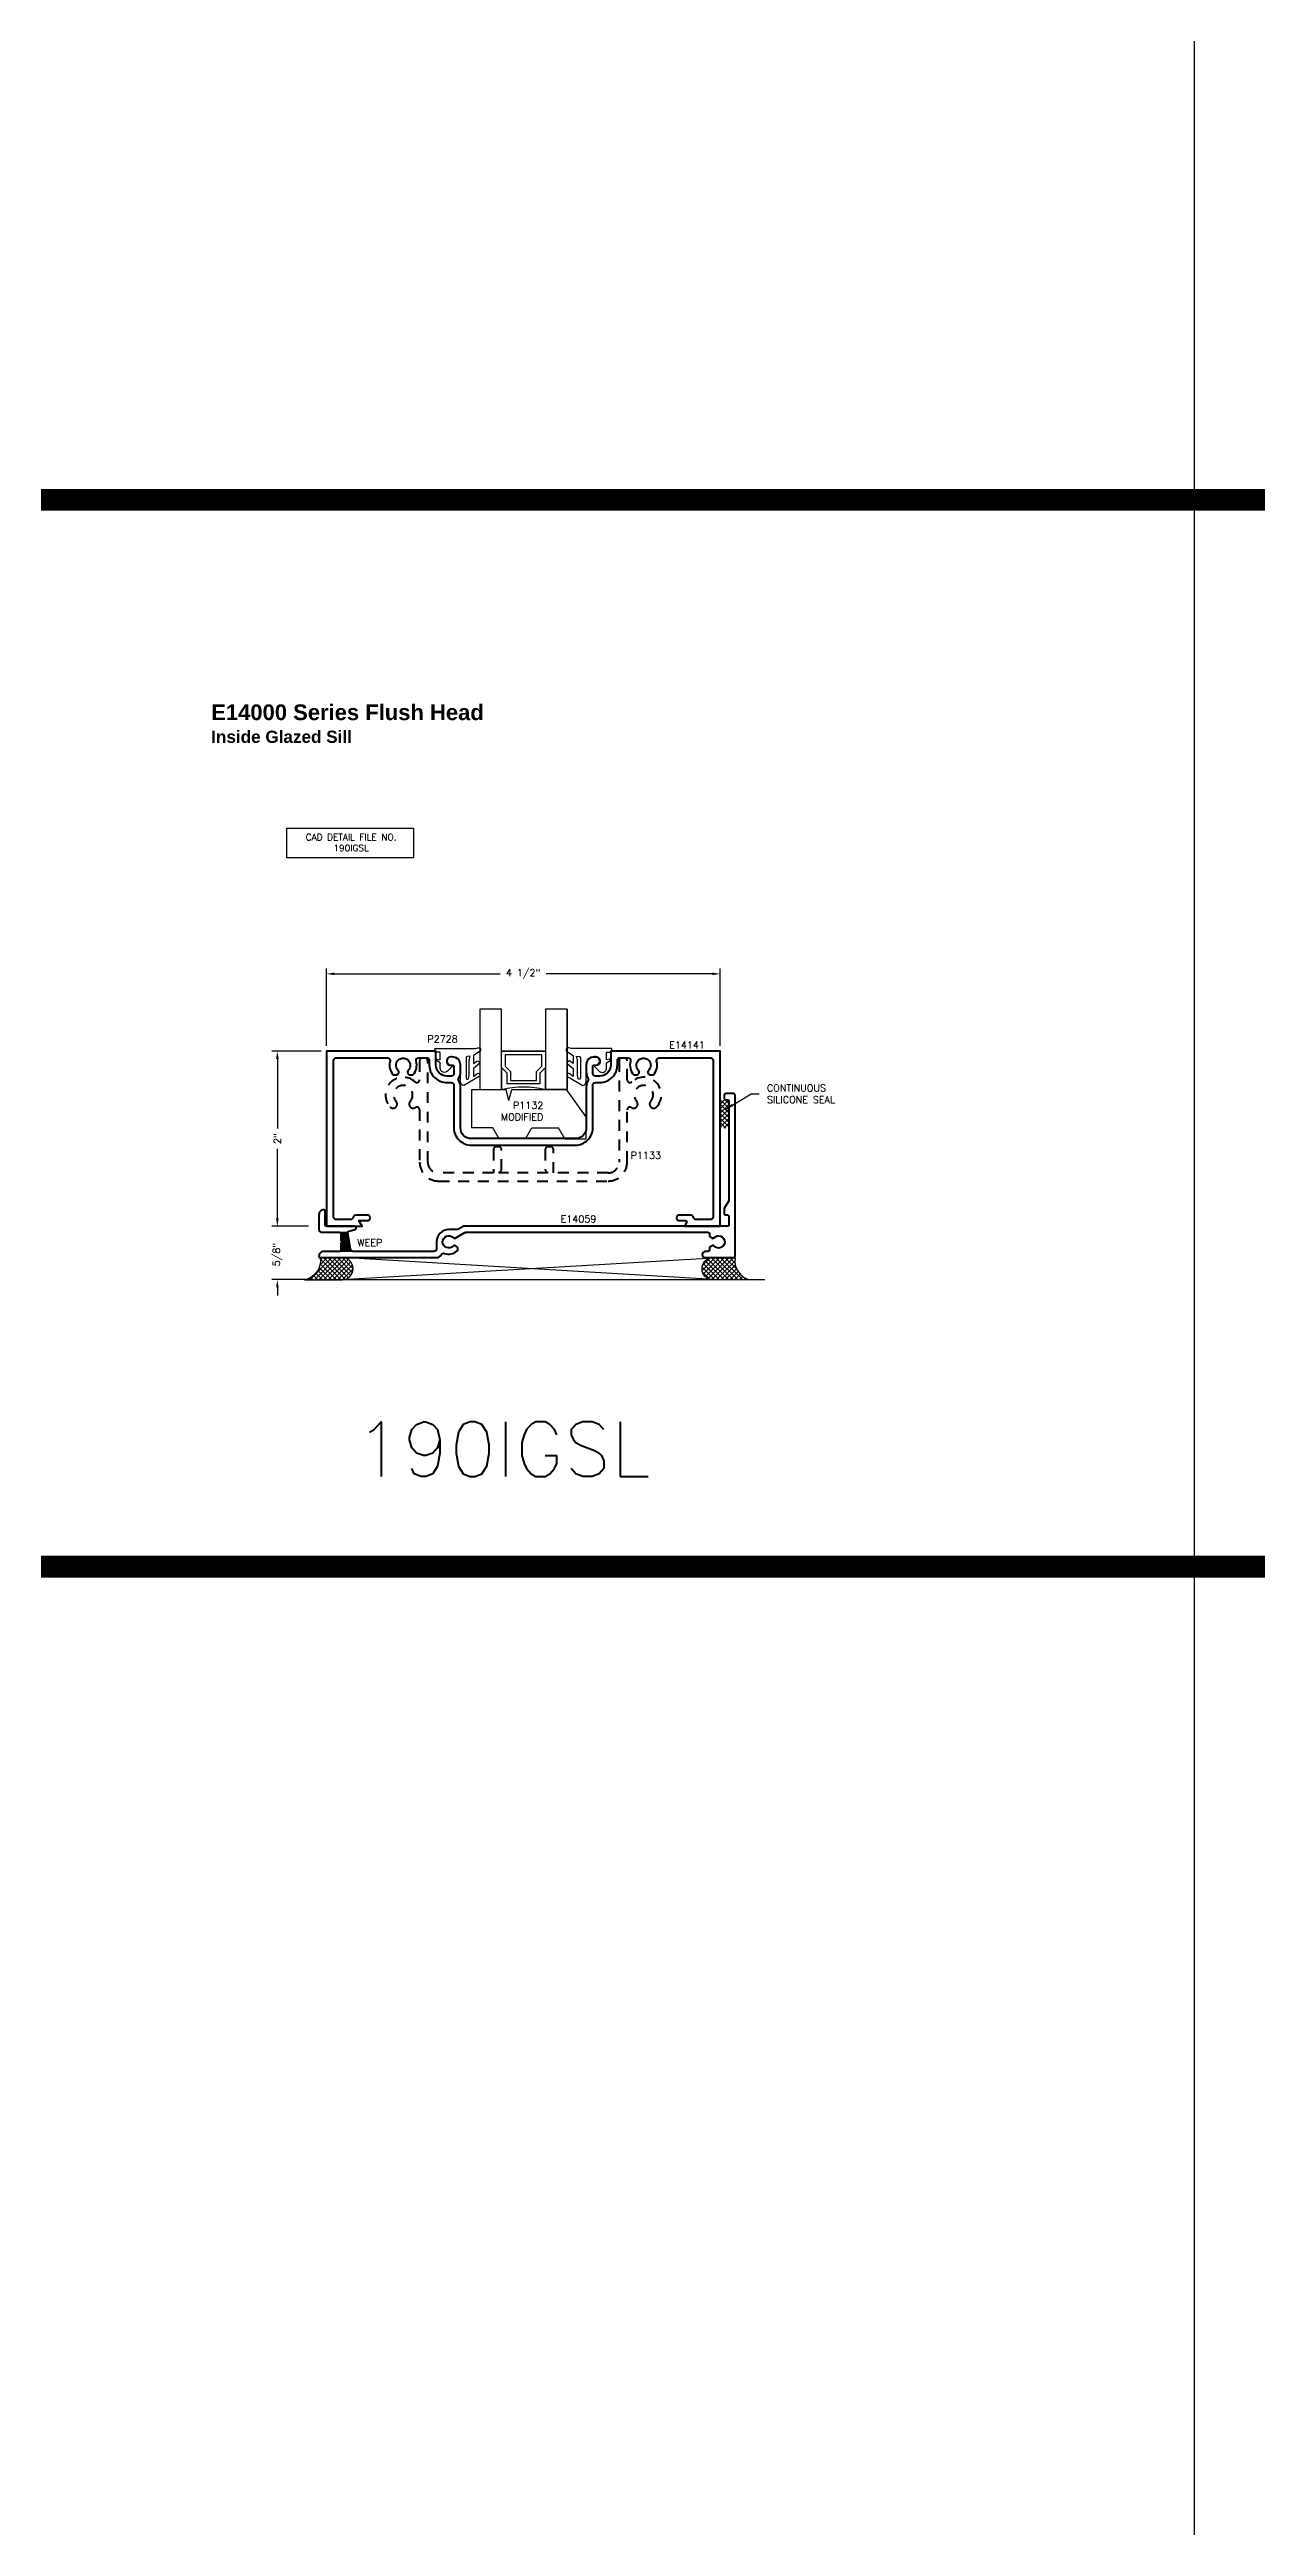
# Model space of a CAD drawing. Extents: x 0 to 139, y -24 to 89.
# Drawn here: x 28.76 to 42.56, y 3.91 to 32.22 of the extents above; entities that cross this region are included whole.
import ezdxf

# ---------------------------------------------------------------- set-up
doc = ezdxf.new("R2010")
doc.units = 0
doc.header["$MEASUREMENT"] = 0
doc.linetypes.add('HIDDEN2', pattern=[0.1875, 0.125, -0.0625])
doc.layers.get('Defpoints').update_dxf_attribs({"linetype": 'CONTINUOUS'})
for name, color, linetype in [('R-Anno-Dims', 3, 'CONTINUOUS'), ('R-Anno-Text', 6, 'CONTINUOUS'), ('R-Det1', 4, 'CONTINUOUS'), ('R-Det2', 2, 'CONTINUOUS'), ('R-Det3', 5, 'CONTINUOUS'), ('R-Otln', 1, 'CONTINUOUS'), ('R-Pat1', 5, 'CONTINUOUS'), ('TITLE', 7, 'CONTINUOUS')]:
    doc.layers.add(name, color=color, linetype=linetype)
doc.styles.get("Standard").update_dxf_attribs({"font": 'simplex'})
doc.dimstyles.new('1X', dxfattribs={"dimtxt": 0.08, "dimasz": 0.09, "dimexe": 0.0625, "dimexo": 0.0625, "dimgap": 0.062, "dimtad": 0, "dimdec": 5, "dimzin": 4, "dimdsep": 46, "dimlunit": 5, "dimtxsty": 'Standard', "dimcen": 0, "dimclrd": 256, "dimclre": 256, "dimclrt": 256, "dimadec": 0, "dimazin": 1, "dimtfac": 1, "dimtdec": 5, "dimtofl": 0, "dimtmove": 0, "dimatfit": 3, "dimfxl": 1, "dimfrac": 2, "dimtolj": 1, "dimtzin": 4, "dimarcsym": 0})

# ---------------------------------------------------------------- blocks, each defined once
blk = doc.blocks.new('*D242')
at = {"layer": 'Defpoints', "color": 0}
for p in [(31.363, 20.772), (31.926, 20.772), (31.783, 18.772)]:
    blk.add_point(p, dxfattribs=at)
at = {"layer": 'R-Anno-Dims', "lineweight": -2}
for p, q in [((31.863, 20.772), (31.3, 20.772)), ((31.363, 20.682), (31.363, 19.888)), ((31.363, 18.862), (31.363, 19.657)), ((31.721, 18.772), (31.3, 18.772))]:
    blk.add_line(p, q, dxfattribs=at)
at = {"layer": 'R-Anno-Dims'}
for points in [[(31.348, 20.682), (31.378, 20.682), (31.363, 20.772)], [(31.348, 18.862), (31.378, 18.862), (31.363, 18.772)]]:
    blk.add_solid(points, dxfattribs=at)
at = {"layer": 'R-Anno-Dims', "insert": (31.363, 19.772), "char_height": 0.08, "attachment_point": 5, "rotation": 90}
blk.add_mtext('\\A1;2"', dxfattribs=at)
blk = doc.blocks.new('*D244')
at = {"layer": 'Defpoints', "color": 0}
for p in [(31.363, 18.771), (31.783, 18.771), (31.831, 18.161)]:
    blk.add_point(p, dxfattribs=at)
at = {"layer": 'R-Anno-Dims', "lineweight": -2}
for p, q in [((31.721, 18.771), (31.3, 18.771)), ((31.363, 18.861), (31.363, 18.951)), ((31.768, 18.161), (31.3, 18.161)), ((31.363, 18.071), (31.363, 17.981))]:
    blk.add_line(p, q, dxfattribs=at)
at = {"layer": 'R-Anno-Dims'}
for points in [[(31.348, 18.861), (31.378, 18.861), (31.363, 18.771)], [(31.348, 18.071), (31.378, 18.071), (31.363, 18.161)]]:
    blk.add_solid(points, dxfattribs=at)
at = {"layer": 'R-Anno-Dims', "insert": (31.363, 18.447), "char_height": 0.08, "attachment_point": 5, "rotation": 90}
blk.add_mtext('\\A1;5/8"', dxfattribs=at)
blk = doc.blocks.new('*D243')
at = {"layer": 'Defpoints', "color": 0}
for p in [(36.426, 21.656), (31.926, 20.772), (36.426, 20.772)]:
    blk.add_point(p, dxfattribs=at)
at = {"layer": 'R-Anno-Dims', "lineweight": -2}
for p, q in [((31.926, 20.835), (31.926, 21.719)), ((32.016, 21.656), (33.912, 21.656)), ((36.336, 21.656), (34.436, 21.656)), ((36.426, 20.835), (36.426, 21.719))]:
    blk.add_line(p, q, dxfattribs=at)
at = {"layer": 'R-Anno-Dims'}
for points in [[(32.016, 21.671), (32.016, 21.641), (31.926, 21.656)], [(36.336, 21.671), (36.336, 21.641), (36.426, 21.656)]]:
    blk.add_solid(points, dxfattribs=at)
at = {"layer": 'R-Anno-Dims', "insert": (34.174, 21.656), "char_height": 0.08, "attachment_point": 5}
blk.add_mtext('\\A1;4 1/2"', dxfattribs=at)
blk = doc.blocks.new('Mod P1132')
at = {"layer": 'R-Det2', "color": 2, "linetype": 'Continuous'}
for p, q in [((61.653, 20.222), (62.049, 20.222)), ((61.653, 20.222), (61.653, 19.785)), ((62.082, 20.097), (62.049, 20.222)), ((62.082, 20.097), (62.116, 20.222)), ((62.116, 20.222), (62.74, 20.222)), ((62.965, 19.66), (62.965, 19.909)), ((61.899, 19.785), (61.653, 19.785)), ((61.971, 19.66), (61.899, 19.785)), ((62.27, 19.66), (61.971, 19.66)), ((62.27, 19.66), (62.343, 19.785)), ((62.343, 19.785), (62.648, 19.785)), ((62.72, 19.66), (62.648, 19.785)), ((62.72, 19.66), (62.965, 19.66))]:
    blk.add_line(p, q, dxfattribs=at)
at = {"layer": 'R-Det2'}
blk.add_line((62.965, 19.909), (62.74, 20.222), dxfattribs=at)
blk = doc.blocks.new('P2728 gasket')
at = {"layer": 'R-Det2'}
blk.add_lwpolyline([(86.461, 33.362), (86.567, 33.537, 0.301952), (86.52, 33.577), (86.32, 33.577, -0.414214), (86.24, 33.657), (86.24, 33.695, -0.388879), (86.276, 33.735), (86.292, 33.736, -0.440011), (86.336, 33.696), (86.336, 33.682, 0.668179), (86.353, 33.675), (86.401, 33.724, 0.668179), (86.366, 33.809), (86.307, 33.809), (86.279, 33.849, 0.836323), (86.264, 33.842), (86.273, 33.809), (86.189, 33.809, -0.414214), (86.183, 33.815), (86.183, 33.865, 0.414214), (86.177, 33.871), (86.149, 33.871, 0.414214), (86.143, 33.865), (86.143, 33.427, -0.083245), (86.135, 33.378), (86.135, 33.378)], format="xyb", dxfattribs=at)
for points in [[(86.174, 33.352), (86.223, 33.426), (86.314, 33.426), (86.283, 33.384)], [(86.313, 33.359), (86.371, 33.426), (86.462, 33.426), (86.431, 33.388)]]:
    blk.add_lwpolyline(points, dxfattribs=at)
at = {"layer": 'R-Det2', "lineweight": 25}
blk.add_lwpolyline([(86.235, 33.499, -0.372312), (86.249, 33.512), (86.48, 33.512, -0.668179), (86.49, 33.486), (86.448, 33.478), (86.274, 33.478), (86.23, 33.465)], format="xyb", close=True, dxfattribs=at)
at = {"layer": 'R-Det2', "ltscale": 0.1}
for centre, radius, start, end in [((86.157, 33.369), 0.0237, 157.7655, 314.5007), ((86.313, 33.388), 0.0297, 188.4603, 270), ((86.446, 33.375), 0.0199, 139.7022, 319.7022)]:
    blk.add_arc(centre, radius, start, end, dxfattribs=at)

msp = doc.modelspace()

# ---------------------------------------------------------------- hatches: boundary and pattern name
at = {"layer": 'R-Pat1'}
h = msp.add_hatch(dxfattribs=at)
h.set_pattern_fill('ANSI37', color=256, scale=0.3, style=0)
h.set_pattern_definition([(45, (30.3267, 14.705267), (-0.0265165, 0.0265165), []), (135, (30.3267, 14.705267), (-0.0265165, -0.0265165), [])])
h.paths.add_polyline_path([(36.526127, 20.2173352), (36.4258285, 20.2173352), (36.4258285, 19.8913507), (36.526127, 19.8913507)])
h = msp.add_hatch(color=256, dxfattribs=at)
edge = h.paths.add_edge_path()
edge.add_line((32.0887092, 18.6147038), (32.0887092, 18.6873432))
edge.add_arc((32.0737092, 18.6873432), 0.015, 0.00000007, 61.04497582)
edge.add_arc((32.0814552, 18.7013432), 0.001, 90, 241.04497576, ccw=False)
edge.add_line((32.0814552, 18.7023432), (32.1693894, 18.7023432))
edge.add_arc((32.1693894, 18.7013432), 0.001, -0.87114697, 89.99999943, ccw=False)
edge.add_arc((32.1853875, 18.7010999), 0.015, 179.1288536, 188.70564744)
edge.add_line((32.1705603, 18.6988295), (32.1996809, 18.5086511))
edge.add_arc((32.2303237, 18.5133432), 0.031, 188.70564744, 249.63586525)
edge.add_arc((32.2191882, 18.4833432), 0.001, -89.99999994, 69.63586531, ccw=False)
edge.add_line((32.2191882, 18.4823432), (32.0814552, 18.4823432))
edge.add_arc((32.0814552, 18.4833432), 0.001, 118.95502424, 270, ccw=False)
edge.add_arc((32.0737092, 18.4973432), 0.015, 298.95502418, 359.99999993)
edge.add_line((32.0887092, 18.4973432), (32.0887092, 18.5699825))
edge.add_arc((32.1037092, 18.5699825), 0.015, 131.8103149, 180, ccw=False)
edge.add_arc((32.0837092, 18.5923432), 0.015, 311.8103149, 408.1896851)
edge.add_arc((32.1037092, 18.6147038), 0.015, 180, 228.1896851, ccw=False)
h = msp.add_hatch(dxfattribs=at)
h.set_pattern_fill('ANSI37', color=256, scale=0.3, style=0)
h.set_pattern_definition([(45, (29.976172, 14.705267), (-0.0265165, 0.0265165), []), (135, (29.976172, 14.705267), (-0.0265165, -0.0265165), [])])
h.paths.add_polyline_path([(31.6751107, 18.1590925, 0.4060889756), (31.8537092, 18.4123432), (32.1037092, 18.4123432), (32.1194758, 18.4113577, -0.9394512214), (32.1037092, 18.1590925)])
h = msp.add_hatch(dxfattribs=at)
h.set_pattern_fill('ANSI37', color=256, scale=0.3, style=0)
h.set_pattern_definition([(45, (30.3267, 14.704275), (-0.0265165, 0.0265165), []), (135, (30.3267, 14.704275), (-0.0265165, -0.0265165), [])])
h.paths.add_polyline_path([(36.3462374, 18.1581005), (36.774836, 18.1581005, -0.4060889756), (36.5962374, 18.4113512), (36.3462374, 18.4113512), (36.3304709, 18.4103657, 0.9394512214)])

# ---------------------------------------------------------------- linework, layer by layer
at = {"layer": 'R-Anno-Text'}
msp.add_lwpolyline([(31.4699865, 23.3228418), (32.9214664, 23.3228418), (32.9214664, 22.9807789), (31.4699865, 22.9807789)], close=True, dxfattribs=at)
at = {"layer": 'R-Det1', "lineweight": 50}
msp.add_lwpolyline([(36.3553528, 18.6374189, -2.7339006994), (36.3551641, 18.5470872, 0.3636585422), (36.3361841, 18.5504231), (36.3181273, 18.539998, 0.3260540704), (36.3033314, 18.5065816, -0.4782352127), (36.2837857, 18.4823432), (36.2562374, 18.4823432, 1), (36.2562374, 18.4123432), (36.5812374, 18.4123432, 0.4142135624), (36.5962374, 18.4273432), (36.5962374, 20.2723432, 0.4142135624), (36.5812374, 20.2873432), (36.4912374, 20.2873432, 0.4142135624), (36.4712374, 20.2673432), (36.4712374, 20.2373432, 0.4142135624), (36.4912374, 20.2173432), (36.5112374, 20.2173432, -0.4142135624), (36.5262374, 20.2023432), (36.5262374, 19.0704649, -0.1316524976), (36.5235579, 19.0604649), (36.4739169, 18.9744842, 0.1316524976), (36.4712374, 18.9644842), (36.4712374, 18.9148432, 0.4142135624), (36.4862374, 18.8998432), (36.5112374, 18.8998432, -0.4142135624), (36.5262374, 18.8848432), (36.5262374, 18.7873432, -0.4142135624), (36.5112374, 18.7723432), (33.5032067, 18.7723432, 0.1316524976), (33.4877067, 18.7681899), (33.4327181, 18.7364423, -0.1316524976), (33.4172181, 18.7322891), (33.322742, 18.7322891, 0.4142135624), (33.182742, 18.5922891), (33.182742, 18.5133432, -0.4142135624), (33.151742, 18.4823432), (32.2303237, 18.4823432, -0.3703793277), (32.1996809, 18.5086511), (32.1705603, 18.6988295, -0.3873357555), (32.1817554, 18.7156535), (32.2510142, 18.7329383, 0.88462431), (32.2461714, 18.7723432), (31.9237092, 18.7723432, -0.4142135624), (31.9087092, 18.7873432), (31.9087092, 18.9453432, 0.4142135624), (31.8937092, 18.9603432, 0.4142135624), (31.8387092, 18.9053432), (31.8387092, 18.7373432, 0.4142135624), (31.8737092, 18.7023432), (32.0737092, 18.7023432, -0.4142135624), (32.0887092, 18.6873432), (32.0887092, 18.6147038, 0.2134217653), (32.0937092, 18.6035235, -0.4472135955), (32.0937092, 18.5811628, 0.2134217653), (32.0887092, 18.5699825), (32.0887092, 18.4973432, -0.4142135624), (32.0737092, 18.4823432), (31.8937092, 18.4823432, 0.4142135624), (31.8387092, 18.4273432), (31.8387092, 18.4273432, 0.4142135624), (31.8537092, 18.4123432), (33.1828214, 18.4123432, 0.2791803895), (33.2377634, 18.4456138, -0.3741158518), (33.2756597, 18.4604435, 0.2821130961), (33.418874, 18.4905117, 0.5020398469), (33.4130876, 18.5398949), (33.3950664, 18.5502995, 0.3624762266), (33.3761268, 18.5470115, -2.7339006994), (33.3763155, 18.6373432, 0.3636585422), (33.3952955, 18.6340073), (33.5064631, 18.6981899, -0.1316524976), (33.5219631, 18.7023432), (36.2840838, 18.7023432, -0.4791776784), (36.3036164, 18.6780448, 0.3269025534), (36.318392, 18.6445355), (36.3364132, 18.6341309, 0.3624762266)], format="xyb", close=True, dxfattribs=at)
at = {"layer": 'R-Det2'}
msp.add_lwpolyline([(34.677746, 21.2535446), (34.427746, 21.2535448), (34.427746, 20.3343442), (34.677746, 20.3343442), (34.677746, 21.2535448), (34.677746, 20.3343442), (34.427746, 20.3343442), (34.427746, 20.5843442), (34.365746, 20.5223442), (34.365746, 20.3973442), (33.989746, 20.3973442), (33.989746, 20.5223442), (33.927746, 20.5843442), (33.927746, 20.7723442), (34.427746, 20.7723442), (33.927746, 20.7723442), (33.927746, 21.2535448), (33.677746, 21.2535448), (33.677746, 20.3343442), (33.927746, 20.3343442), (33.927746, 20.5843442), (33.927746, 20.3343442, -0.1233101835), (34.427746, 20.3343442, 1.5690044203)], format="xyb", dxfattribs=at)
msp.add_lwpolyline([(34.387746, 20.7323442), (33.967746, 20.7323442), (33.967746, 20.6009128), (34.029746, 20.5389128), (34.029746, 20.4373442), (34.325746, 20.4373442), (34.325746, 20.5389128), (34.387746, 20.6009128), (34.387746, 20.7323442)], dxfattribs=at)
at = {"layer": 'R-Det3'}
for p, q in [((36.3462374, 18.1613512), (32.1037092, 18.4123432)), ((32.1037092, 18.1623432), (36.3462374, 18.4113512)), ((31.8308324, 18.1613512), (36.9372378, 18.1613512))]:
    msp.add_line(p, q, dxfattribs=at)
at = {"layer": 'R-Det3', "linetype": 'HIDDEN2', "lineweight": 50}
msp.add_lwpolyline([(35.363326, 20.1023055, -0.5966495988), (35.411341, 20.1282186, 0.4311315419), (35.4771337, 20.1438383, 0.3278181232), (35.4710918, 20.1985632, -2.2780811719), (35.6315601, 20.1985632, 0.3278181232), (35.6255183, 20.1438383, 0.5062303828), (35.7000168, 20.1356134, 0.956981471), (35.4152144, 20.4216001, -0.6516590583), (35.363326, 20.4445059), (35.363326, 20.6613432, 0.4142135624), (35.332326, 20.6923432), (35.301326, 20.6923432, 0.4142135624), (35.270326, 20.6613432), (35.270326, 19.5053432, -0.4142135624), (35.145326, 19.3803432), (34.5193285, 19.3803432), (34.5193285, 19.6477967, 0.4142135624), (34.4883285, 19.6787967), (34.4573285, 19.6787967, 0.4142135624), (34.4263285, 19.6477967), (34.4263285, 19.4113432), (34.4573285, 19.3803432), (33.8953285, 19.3803432), (33.9263285, 19.4113432), (33.9263285, 19.6477967, 0.4142135624), (33.8953285, 19.6787967), (33.8643285, 19.6787967, 0.4142135624), (33.8333285, 19.6477967), (33.8333285, 19.3803432), (33.207331, 19.3803432, -0.4142135624), (33.082331, 19.5053432), (33.082331, 20.6613432, 0.4142135624), (33.051331, 20.6923432), (33.020331, 20.6923432, 0.4142135624), (32.989331, 20.6613432), (32.989331, 20.4445059, -0.6516590583), (32.9374426, 20.4216001, 0.956981471), (32.6526401, 20.1356134, 0.5062303828), (32.7271387, 20.1438383, 0.3278181232), (32.7210968, 20.1985632, -2.2780811719), (32.8815651, 20.1985632, 0.3278181232), (32.8755233, 20.1438383, 0.4311315419), (32.941316, 20.1282186, -0.5966495988), (32.989331, 20.1023055), (32.989331, 19.5053432, 0.4142135624), (33.207331, 19.2873432), (35.145326, 19.2873432, 0.4142135624), (35.363326, 19.5053432), (35.363326, 20.1023055)], format="xyb", dxfattribs=at)
at = {"layer": 'R-Otln', "lineweight": 50}
msp.add_lwpolyline([(35.2818285, 20.6973432), (35.3720893, 20.6973533, -0.5046620874), (35.4017212, 20.6572344, 0.2746149906), (35.439204, 20.5023526), (35.4700049, 20.5023526, 0.2679491924), (35.4968517, 20.5178526), (35.4970113, 20.5181291, 0.3342700146), (35.4924893, 20.5551374, -2.3520248058), (35.6091677, 20.5551374, 0.3342700146), (35.6046456, 20.5181291), (35.6048053, 20.5178526, 0.2679491924), (35.6316521, 20.5023526), (35.662453, 20.5023526, 0.2746142419), (35.6999358, 20.657234, -0.5046312647), (35.7295648, 20.6973528), (36.314829, 20.6973431, -0.4142087477), (36.3458285, 20.6663431), (36.3458285, 18.8783432, -0.4142135624), (36.3148285, 18.8473432), (36.1510323, 18.8473432, -0.3582490687), (36.1206185, 18.8723432, 0.3582490687), (36.0902047, 18.8973432), (35.9568303, 18.8973432, 1.000029034), (35.9568284, 18.8353432), (36.0302207, 18.8353432, -0.5773500035), (36.0432111, 18.8128432), (36.0198285, 18.7723432), (36.4258285, 18.7723432), (36.4258285, 20.7723432), (35.1758285, 20.7723432), (35.1758285, 20.6133432, -0.4142135624), (35.0508285, 20.4883432), (35.0008285, 20.4883432, -0.4142135624), (34.9698285, 20.5193432), (34.9698285, 20.5983432, -0.4142135624), (34.9848285, 20.6133432), (35.0043285, 20.6133432, 1), (35.0043285, 20.7063432), (34.9878285, 20.7063432, 0.4150537634), (34.8948285, 20.6133432), (34.8948282, 20.5330432, 0.1438656715), (34.9147282, 20.4655432, -0.2925397147), (34.9147282, 20.4320432, 0.1430626198), (34.8948282, 20.3645432), (34.8948276, 19.897343, -0.4142132008), (34.7698276, 19.7723432), (33.5818294, 19.7723432, -0.4142132008), (33.4568294, 19.897343), (33.4568288, 20.3645432, 0.1444870806), (33.4370288, 20.4320432, -0.2925397147), (33.4370288, 20.4655432, 0.1452865705), (33.4568288, 20.5330432), (33.4568285, 20.6133432, 0.4139789032), (33.3638285, 20.7063432), (33.3473285, 20.7063432, 1), (33.3473285, 20.6133432), (33.3668285, 20.6133432, -0.4142135624), (33.3818285, 20.5983432), (33.3818285, 20.5193432, -0.4142135624), (33.3508285, 20.4883432), (33.3008285, 20.4883432, -0.4142135624), (33.1758285, 20.6133432), (33.1758285, 20.7723432), (31.9258285, 20.7723432), (31.9258285, 18.7723432), (32.3318285, 18.7723432), (32.2954555, 18.8353432), (32.3948285, 18.8353432, 1.000029034), (32.3948266, 18.8973432), (32.2614523, 18.8973432, 0.3582490687), (32.2310385, 18.8723432, -0.3582490687), (32.2006247, 18.8473432), (32.0368285, 18.8473432, -0.4142135624), (32.0058285, 18.8783432), (32.0058285, 20.6663432, -0.4142135624), (32.0368285, 20.6973432), (32.6220426, 20.6973432, -0.5046259582), (32.6516711, 20.6572244, 0.2746141129), (32.689154, 20.502343), (32.7199549, 20.502343, 0.2679491924), (32.7468017, 20.517843), (32.7469613, 20.5181196, 0.3342700146), (32.7424393, 20.5551279, -2.3520248058), (32.8591177, 20.5551279, 0.3342700146), (32.8545956, 20.5181196), (32.8547553, 20.517843, 0.2679491924), (32.8816021, 20.502343), (32.912403, 20.502343, 0.2746141129), (32.9498859, 20.6572244, -0.5046259582), (32.9795144, 20.6973432), (33.0698285, 20.6973432, -0.4142135624), (33.1008285, 20.6663432), (33.1008285, 20.6133432, 0.4142135624), (33.3008285, 20.4133432), (33.3508295, 20.4133432, -0.4142135624), (33.3818295, 20.3823432), (33.3818295, 19.8973432, 0.4142135624), (33.5818295, 19.6973432), (34.7698275, 19.6973432, 0.4142135624), (34.9698275, 19.8973432), (34.9698275, 20.3823432, -0.4142135624), (35.0008275, 20.4133432), (35.0508285, 20.4133432, 0.4142135624), (35.2508285, 20.6133432), (35.2508285, 20.6663432, -0.4142135624)], format="xyb", close=True, dxfattribs=at)
at = {"layer": 'R-Pat1'}
msp.add_lwpolyline([(32.0887092, 18.6147038), (32.0887092, 18.6873432, 0.2728421333), (32.0809711, 18.7004682, -0.7745966702), (32.0814552, 18.7023432), (32.1693894, 18.7023432, -0.4186738642), (32.1703892, 18.701328, 0.0418109847), (32.1705603, 18.6988295), (32.1996809, 18.5086511, 0.2723042052), (32.2195362, 18.4842807, -0.8363957144), (32.2191882, 18.4823432), (32.0814552, 18.4823432, -0.7745966702), (32.0809711, 18.4842182, 0.2728421333), (32.0887092, 18.4973432), (32.0887092, 18.5699825, -0.2134217653), (32.0937092, 18.5811628, 0.4472135955), (32.0937092, 18.6035235, -0.2134217653)], format="xyb", close=True, dxfattribs=at)
for points in [[(31.6751107, 18.1590925), (32.1037092, 18.1590925, 1), (32.1037092, 18.4123432), (31.8537092, 18.4123432, -0.4060889756), (31.6751107, 18.1590925, 0.8626043416)], [(36.774836, 18.1581005), (36.3462374, 18.1581005, -1), (36.3462374, 18.4113512), (36.5962374, 18.4113512, 0.4060889756), (36.774836, 18.1581005, -0.8626043416)]]:
    msp.add_lwpolyline(points, format="xyb", dxfattribs=at)
at = {"layer": 'TITLE'}
msp.add_line((41.8474001, 88.8536196), (41.8474001, -9.779273), dxfattribs=at)
at = {"layer": 'TITLE', "const_width": 0.25}
for points in [[(0.25, 27.0746212), (138.9080005, 27.0746212)], [(0.25, 14.8789502), (138.9080005, 14.8789502)]]:
    msp.add_lwpolyline(points, dxfattribs=at)

# ---------------------------------------------------------------- block references
at = {"layer": 'R-Det2', "xscale": -1, "rotation": 90}
msp.add_blockref('P2728 gasket', (67.033494, 106.9453378), dxfattribs=at)
at = {"layer": 'R-Det2', "rotation": 270}
msp.add_blockref('P2728 gasket', (1.3181629, 106.9453378), dxfattribs=at)
at = {"layer": 'R-Pat1'}
msp.add_blockref('Mod P1132', (-28.0703672, 0.1119588), dxfattribs=at)

# ---------------------------------------------------------------- texts
at = {"layer": 'R-Anno-Text', "insert": (32.2066687, 23.257259), "char_height": 0.075, "width": 1.875, "attachment_point": 2}
msp.add_mtext('CAD DETAIL FILE NO.\\P190IGSL', dxfattribs=at)
at = {"layer": 'R-Anno-Text', "char_height": 0.08}
for s, insert, attachment_point in [('P2728', (33.0779808, 20.9113576), 4), ('\\A1;E14141', (35.8434685, 20.8433955), 4), ('\\A1;CONTINUOUS\\PSILICONE SEAL', (36.9610289, 20.2854705), 4), ('P1132\\PMODIFIED', (34.4033268, 20.0851571), 6), ('P1133', (35.4026382, 19.5812019), 4), ('E14059', (35.0105116, 18.8539792), 6), ('WEEP', (32.5625642, 18.5849129), 6)]:
    msp.add_mtext(s, dxfattribs=dict(at, insert=insert, attachment_point=attachment_point))
at = {"layer": 'TITLE'}
msp.add_text('190IGSL', height=0.625, dxfattribs=at).set_placement((32.2565556, 15.9107556))
at = {"layer": 'TITLE', "insert": (30.606767, 25.0365688, 6.2106922), "char_height": 0.18, "width": 7.44, "attachment_point": 1}
msp.add_mtext('{\\fArial|b1|i0|c0|p34;\\PE14000 Series Flush Head\\P\\H0.7778x;Inside Glazed Sill}', dxfattribs=at)

# ---------------------------------------------------------------- dimensions: what is measured, and where the dimension line sits
at = {"layer": 'R-Anno-Dims'}
dim = msp.add_linear_dim(base=(36.4258285, 21.6560585), p1=(31.9258285, 20.7723432), p2=(36.4258285, 20.7723432), dimstyle='1X', override={"dimpost": '"'}, dxfattribs=at)
dim.commit()
dim.dimension.update_dxf_attribs({"geometry": '*D243', "text_midpoint": (34.1741786, 21.6560585), "dimtype": 160})
dim = msp.add_linear_dim(base=(31.3625639, 20.7723432), p1=(31.7834704, 18.7723432), p2=(31.9258285, 20.7723432), angle=90, dimstyle='1X', override={"dimpost": '"'}, dxfattribs=at)
dim.commit()
dim.dimension.update_dxf_attribs({"geometry": '*D242', "text_midpoint": (31.3625639, 19.7723432)})
dim = msp.add_linear_dim(base=(31.3625639, 18.7713512), p1=(31.8308324, 18.1613512), p2=(31.7834704, 18.7713512), angle=90, dimstyle='1X', override={"dimpost": '"'}, dxfattribs=at)
dim.commit()
dim.dimension.update_dxf_attribs({"geometry": '*D244', "text_midpoint": (31.3625639, 18.4465878), "dimtype": 160})

# ---------------------------------------------------------------- leaders
at = {"layer": 'R-Anno-Text', "annotation_type": 0, "has_hookline": 1, "hookline_direction": 0}
msp.add_leader([(36.4913167, 20.110365), (36.7810289, 20.2854705), (36.8710289, 20.2854705)], dimstyle='1X', dxfattribs=at)

doc.saveas('drawing.dxf')
